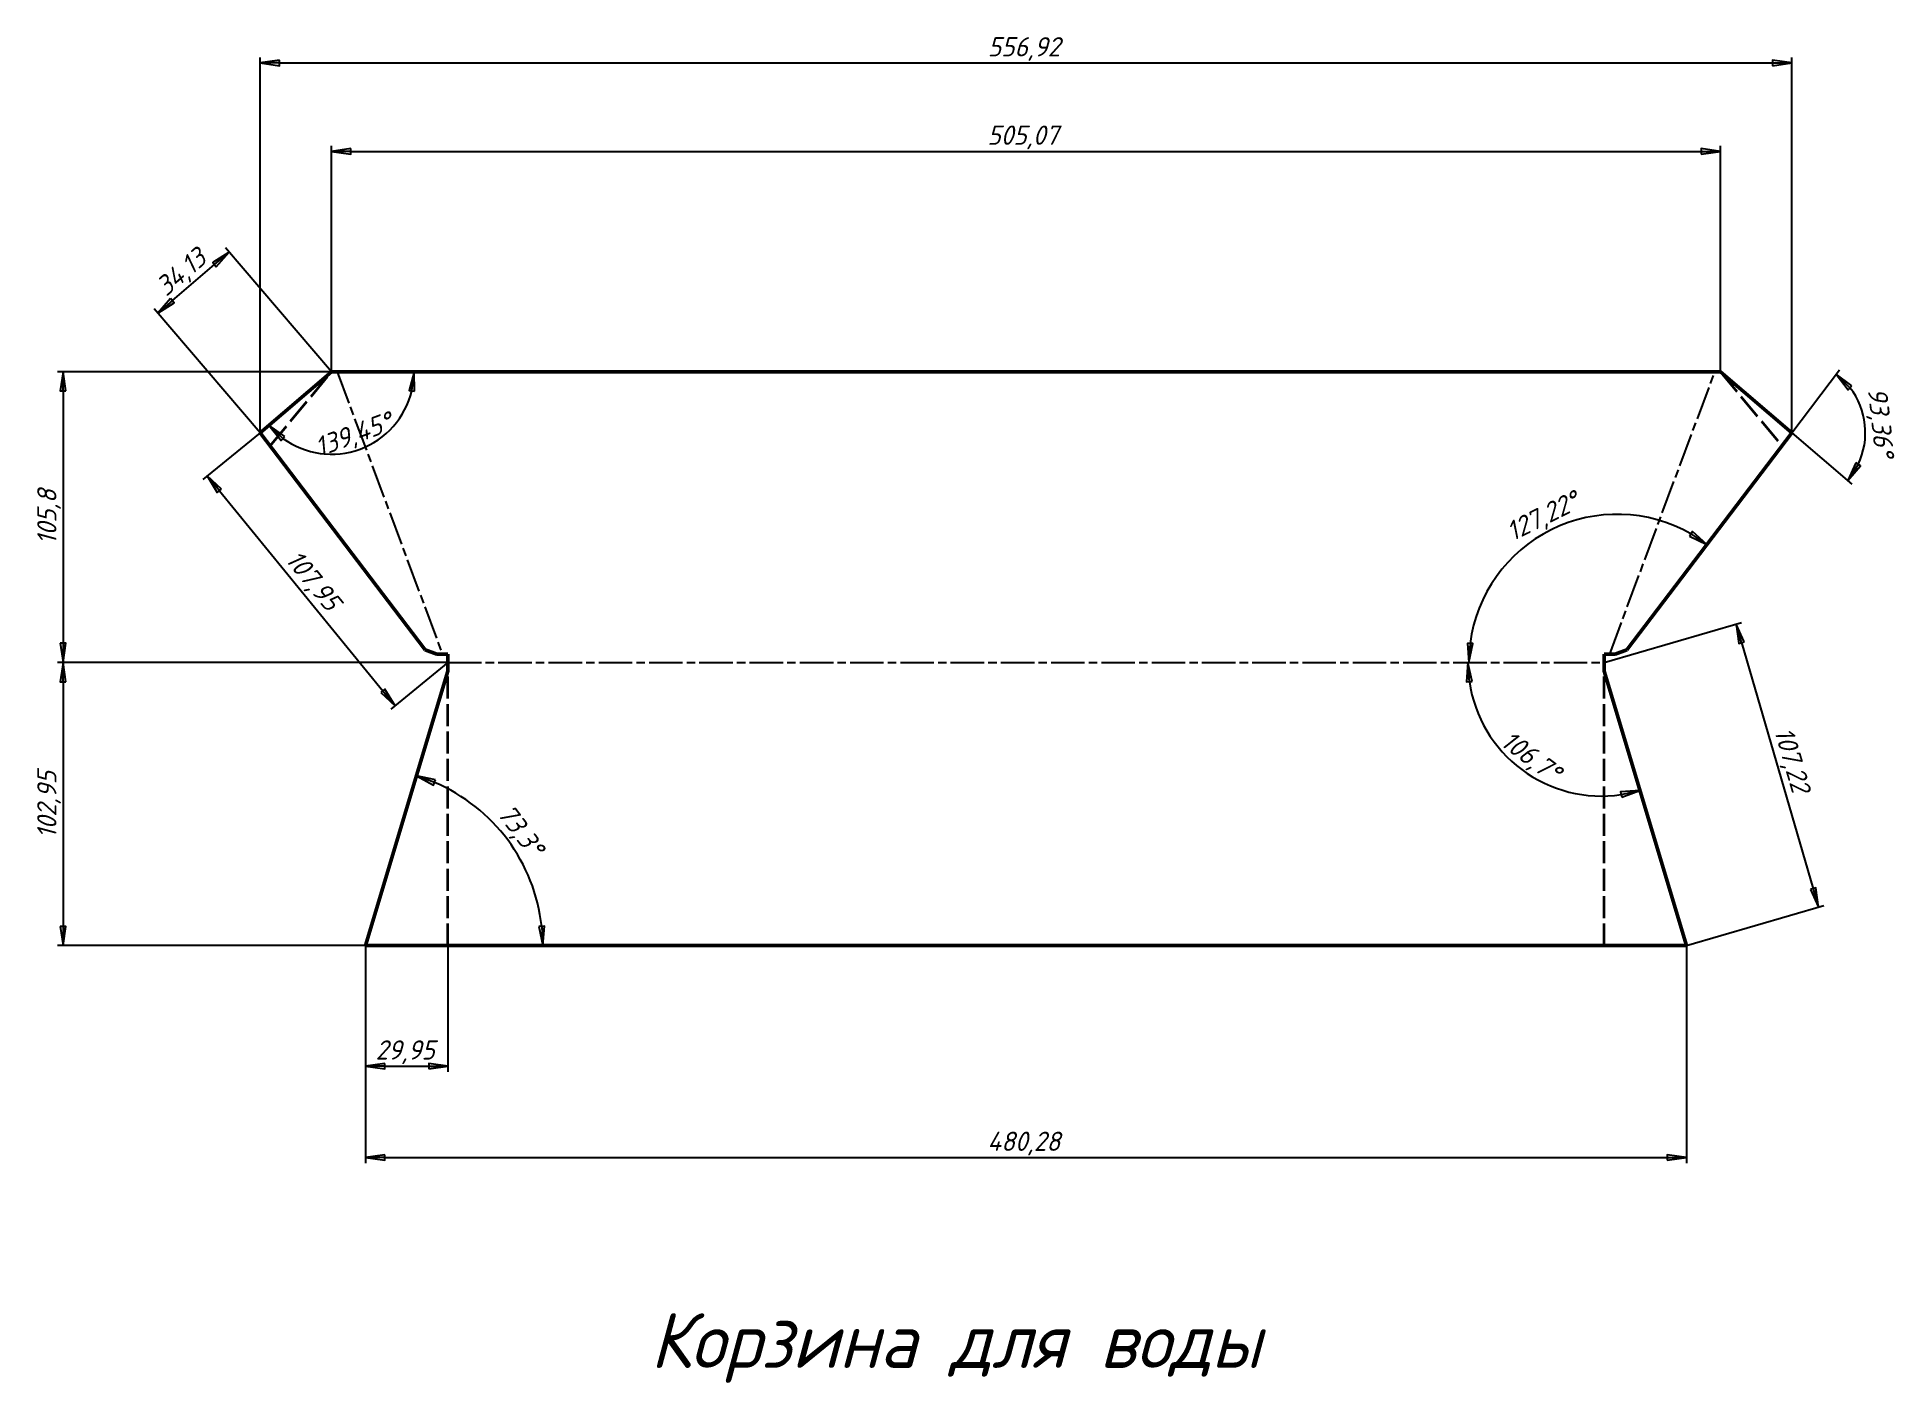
# Model space of a CAD drawing. Header units: millimetres. Extents: x 60 to 736, y 34 to 523.
import ezdxf

# ---------------------------------------------------------------- set-up
doc = ezdxf.new("R2010")
doc.units = ezdxf.units.MM
doc.header["$LTSCALE"] = 2
doc.linetypes.add('CHAIN', pattern=[0.7087, 0.4724, -0.0591, 0.1181, -0.0591])
doc.linetypes.add('DASHED', pattern=[0.2067, 0.1654, -0.0413])
for name, color, linetype, lineweight in [('Видимый контур (ГОСТ)', 7, 'Continuous', 50), ('Невидимый контур (ГОСТ)', 7, 'DASHED', 35), ('Обозначение (ГОСТ)', 7, 'Continuous', 25), ('Осевая линия сгиба (ГОСТ)', 7, 'CHAIN', 25), ('Размер (ГОСТ)', 7, 'Continuous', 25)]:
    doc.layers.add(name, color=color, linetype=linetype, lineweight=lineweight)
doc.styles.add('Обычный текст (ГОСТ)', font='GOST Common Italic.ttf')
doc.dimstyles.new('Обычный (ГОСТ)', dxfattribs={"dimscale": 2, "dimtxt": 3.5, "dimasz": 3.5, "dimexe": 1, "dimexo": 0, "dimgap": 0.5, "dimtad": 1, "dimrnd": 1e-08, "dimtxsty": 'Обычный текст (ГОСТ)', "dimblk": 'Filled-1', "dimcen": 0.09, "dimdle": 15, "dimclrd": 256, "dimclre": 256, "dimclrt": 256, "dimazin": 2, "dimtfac": 0.714286, "dimtdec": 3, "dimtmove": 0, "dimatfit": 3, "dimfxl": 1, "dimtolj": 1, "dimlwd": 25, "dimlwe": 25, "dimarcsym": 0})

# ---------------------------------------------------------------- blocks, each defined once
blk = doc.blocks.new('Filled-1')
at = {"color": 0}
for p, q in [((0, 0), (-1, 0.143)), ((-1, 0.143), (-1, -0.143)), ((-1, 0), (0, 0)), ((-1, -0.143), (0, 0))]:
    blk.add_line(p, q, dxfattribs=at)
at = {"color": 0, "flags": 128}
blk.add_lwpolyline([(-1, -0.143), (0, 0), (-1, 0.143), (-1, -0.143)], dxfattribs=at)
at = {"color": 0}
blk.add_solid([(-1, -0.143), (0, 0), (-1, 0.143), (-1, -0.143)], dxfattribs=at)
blk = doc.blocks.new('*D6')
at = {"layer": 'Defpoints', "color": 0, "linetype": 'Continuous', "transparency": 16777216}
for p in [(698.46, 513.66), (141.54, 379.18), (698.46, 379.17)]:
    blk.add_point(p, dxfattribs=at)
at = {"layer": 'Размер (ГОСТ)', "linetype": 'Continuous', "lineweight": 25, "transparency": 16777216}
for p, q in [((141.54, 379.18), (141.54, 515.66)), ((148.54, 513.66), (691.46, 513.66)), ((698.46, 379.17), (698.46, 515.66))]:
    blk.add_line(p, q, dxfattribs=at)
at = {"layer": 'Размер (ГОСТ)', "linetype": 'Continuous', "lineweight": 25, "transparency": 16777216, "xscale": 7, "yscale": 7, "zscale": 7, "rotation": 180}
blk.add_blockref('Filled-1', (141.54, 513.66), dxfattribs=at)
at = {"layer": 'Размер (ГОСТ)', "linetype": 'Continuous', "lineweight": 25, "transparency": 16777216, "xscale": 7, "yscale": 7, "zscale": 7}
blk.add_blockref('Filled-1', (698.46, 513.66), dxfattribs=at)
at = {"layer": 'Размер (ГОСТ)', "linetype": 'Continuous', "lineweight": 25, "transparency": 16777216, "insert": (406.1, 523.06), "char_height": 7, "attachment_point": 1, "style": 'Обычный текст (ГОСТ)'}
blk.add_mtext('\\A1;556,92', dxfattribs=at)
blk = doc.blocks.new('*D7')
at = {"layer": 'Defpoints', "color": 0, "linetype": 'Continuous', "transparency": 16777216}
for p in [(179.86, 192.62), (660.15, 192.62), (660.15, 115.54)]:
    blk.add_point(p, dxfattribs=at)
at = {"layer": 'Размер (ГОСТ)', "linetype": 'Continuous', "lineweight": 25, "transparency": 16777216}
for p, q in [((179.86, 192.62), (179.86, 113.54)), ((660.15, 192.62), (660.15, 113.54)), ((186.86, 115.54), (653.15, 115.54))]:
    blk.add_line(p, q, dxfattribs=at)
at = {"layer": 'Размер (ГОСТ)', "linetype": 'Continuous', "lineweight": 25, "transparency": 16777216, "xscale": 7, "yscale": 7, "zscale": 7, "rotation": 180}
blk.add_blockref('Filled-1', (179.86, 115.54), dxfattribs=at)
at = {"layer": 'Размер (ГОСТ)', "linetype": 'Continuous', "lineweight": 25, "transparency": 16777216, "xscale": 7, "yscale": 7, "zscale": 7}
blk.add_blockref('Filled-1', (660.15, 115.54), dxfattribs=at)
at = {"layer": 'Размер (ГОСТ)', "linetype": 'Continuous', "lineweight": 25, "transparency": 16777216, "insert": (405.93, 124.94), "char_height": 7, "attachment_point": 1, "style": 'Обычный текст (ГОСТ)'}
blk.add_mtext('\\A1;480,28', dxfattribs=at)
blk = doc.blocks.new('*D8')
at = {"layer": 'Defpoints', "color": 0, "linetype": 'Continuous', "transparency": 16777216}
for p in [(179.86, 192.62), (209.82, 192.62), (209.82, 148.76)]:
    blk.add_point(p, dxfattribs=at)
at = {"layer": 'Размер (ГОСТ)', "linetype": 'Continuous', "lineweight": 25, "transparency": 16777216}
for p, q in [((179.86, 192.62), (179.86, 146.76)), ((209.82, 192.62), (209.82, 146.76)), ((186.86, 148.76), (202.82, 148.76))]:
    blk.add_line(p, q, dxfattribs=at)
at = {"layer": 'Размер (ГОСТ)', "linetype": 'Continuous', "lineweight": 25, "transparency": 16777216, "xscale": 7, "yscale": 7, "zscale": 7, "rotation": 180}
blk.add_blockref('Filled-1', (179.86, 148.76), dxfattribs=at)
at = {"layer": 'Размер (ГОСТ)', "linetype": 'Continuous', "lineweight": 25, "transparency": 16777216, "xscale": 7, "yscale": 7, "zscale": 7}
blk.add_blockref('Filled-1', (209.82, 148.76), dxfattribs=at)
at = {"layer": 'Размер (ГОСТ)', "linetype": 'Continuous', "lineweight": 25, "transparency": 16777216, "insert": (183.5, 158.16), "char_height": 7, "attachment_point": 1, "style": 'Обычный текст (ГОСТ)'}
blk.add_mtext('\\A1;29,95', dxfattribs=at)
blk = doc.blocks.new('*D9')
at = {"layer": 'Defpoints', "color": 0, "linetype": 'Continuous', "transparency": 16777216}
for p in [(672.54, 481.51), (167.47, 401.37), (672.54, 401.37)]:
    blk.add_point(p, dxfattribs=at)
at = {"layer": 'Размер (ГОСТ)', "linetype": 'Continuous', "lineweight": 25, "transparency": 16777216}
for p, q in [((167.47, 401.37), (167.47, 483.51)), ((174.47, 481.51), (665.54, 481.51)), ((672.54, 401.37), (672.54, 483.51))]:
    blk.add_line(p, q, dxfattribs=at)
at = {"layer": 'Размер (ГОСТ)', "linetype": 'Continuous', "lineweight": 25, "transparency": 16777216, "xscale": 7, "yscale": 7, "zscale": 7, "rotation": 180}
blk.add_blockref('Filled-1', (167.47, 481.51), dxfattribs=at)
at = {"layer": 'Размер (ГОСТ)', "linetype": 'Continuous', "lineweight": 25, "transparency": 16777216, "xscale": 7, "yscale": 7, "zscale": 7}
blk.add_blockref('Filled-1', (672.54, 481.51), dxfattribs=at)
at = {"layer": 'Размер (ГОСТ)', "linetype": 'Continuous', "lineweight": 25, "transparency": 16777216, "insert": (405.95, 490.91), "char_height": 7, "attachment_point": 1, "style": 'Обычный текст (ГОСТ)'}
blk.add_mtext('\\A1;505,07', dxfattribs=at)
blk = doc.blocks.new('*D10')
at = {"layer": 'Defpoints', "color": 0, "linetype": 'Continuous', "transparency": 16777216}
for p in [(209.82, 295.57), (69.86, 192.62), (179.86, 192.62)]:
    blk.add_point(p, dxfattribs=at)
at = {"layer": 'Размер (ГОСТ)', "linetype": 'Continuous', "lineweight": 25, "transparency": 16777216}
for p, q in [((209.82, 295.57), (67.86, 295.57)), ((69.86, 288.57), (69.86, 199.62)), ((179.86, 192.62), (67.86, 192.62))]:
    blk.add_line(p, q, dxfattribs=at)
at = {"layer": 'Размер (ГОСТ)', "linetype": 'Continuous', "lineweight": 25, "transparency": 16777216, "xscale": 7, "yscale": 7, "zscale": 7}
for p, rotation in [((69.86, 295.57), 90), ((69.86, 192.62), 270)]:
    blk.add_blockref('Filled-1', p, dxfattribs=dict(at, rotation=rotation))
at = {"layer": 'Размер (ГОСТ)', "linetype": 'Continuous', "lineweight": 25, "transparency": 16777216, "insert": (60.46, 231.59), "char_height": 7, "attachment_point": 1, "rotation": 90, "style": 'Обычный текст (ГОСТ)'}
blk.add_mtext('\\A1;102,95', dxfattribs=at)
blk = doc.blocks.new('*D11')
at = {"layer": 'Defpoints', "color": 0, "linetype": 'Continuous', "transparency": 16777216}
for p in [(167.47, 401.37), (69.86, 295.57), (209.82, 295.57)]:
    blk.add_point(p, dxfattribs=at)
at = {"layer": 'Размер (ГОСТ)', "linetype": 'Continuous', "lineweight": 25, "transparency": 16777216}
for p, q in [((167.47, 401.37), (67.86, 401.37)), ((69.86, 394.37), (69.86, 302.57)), ((209.82, 295.57), (67.86, 295.57))]:
    blk.add_line(p, q, dxfattribs=at)
at = {"layer": 'Размер (ГОСТ)', "linetype": 'Continuous', "lineweight": 25, "transparency": 16777216, "xscale": 7, "yscale": 7, "zscale": 7}
for p, rotation in [((69.86, 401.37), 90), ((69.86, 295.57), 270)]:
    blk.add_blockref('Filled-1', p, dxfattribs=dict(at, rotation=rotation))
at = {"layer": 'Размер (ГОСТ)', "linetype": 'Continuous', "lineweight": 25, "transparency": 16777216, "insert": (60.46, 338.48), "char_height": 7, "attachment_point": 1, "rotation": 90, "style": 'Обычный текст (ГОСТ)'}
blk.add_mtext('\\A1;105,8', dxfattribs=at)
blk = doc.blocks.new('*D12')
at = {"layer": 'Defpoints', "color": 0, "linetype": 'Continuous', "transparency": 16777216}
for p in [(238.51, 219.27), (179.86, 192.62), (179.87, 192.64), (660.15, 192.62)]:
    blk.add_point(p, dxfattribs=at)
at = {"layer": 'Размер (ГОСТ)', "linetype": 'Continuous', "lineweight": 25, "transparency": 16777216}
blk.add_arc((179.86, 192.62), 64.41, 6.22959, 67.06934, dxfattribs=at)
at = {"layer": 'Размер (ГОСТ)', "linetype": 'Continuous', "lineweight": 25, "transparency": 16777216, "xscale": 7, "yscale": 7, "zscale": 7}
for p, rotation in [((198.37, 254.32), 160.1841364181586), ((244.28, 192.62), 273.1147953971769)]:
    blk.add_blockref('Filled-1', p, dxfattribs=dict(at, rotation=rotation))
at = {"layer": 'Размер (ГОСТ)', "linetype": 'Continuous', "lineweight": 25, "transparency": 16777216, "insert": (233.03, 244.82), "char_height": 7, "attachment_point": 1, "rotation": 306.64947, "style": 'Обычный текст (ГОСТ)'}
blk.add_mtext('\\A1;73,3°', dxfattribs=at)
blk = doc.blocks.new('*D13')
at = {"layer": 'Defpoints', "color": 0, "linetype": 'Continuous', "transparency": 16777216}
for p in [(167.46, 401.36), (167.47, 401.37), (171.55, 401.37), (165.92, 371.41)]:
    blk.add_point(p, dxfattribs=at)
at = {"layer": 'Размер (ГОСТ)', "linetype": 'Continuous', "lineweight": 25, "transparency": 16777216}
blk.add_arc((167.47, 401.37), 30, 233.9513, 346.60047, dxfattribs=at)
at = {"layer": 'Размер (ГОСТ)', "linetype": 'Continuous', "lineweight": 25, "transparency": 16777216, "xscale": 7, "yscale": 7, "zscale": 7}
for p, rotation in [((197.47, 401.37), 83.30023482224051), ((144.68, 381.87), 137.2515318596014)]:
    blk.add_blockref('Filled-1', p, dxfattribs=dict(at, rotation=rotation))
at = {"layer": 'Размер (ГОСТ)', "linetype": 'Continuous', "lineweight": 25, "transparency": 16777216, "insert": (160.63, 376.88), "char_height": 7, "attachment_point": 1, "rotation": 20.27588, "style": 'Обычный текст (ГОСТ)'}
blk.add_mtext('\\A1;139,45°', dxfattribs=at)
blk = doc.blocks.new('*D14')
at = {"layer": 'Defpoints', "color": 0, "linetype": 'Continuous', "transparency": 16777216}
for p in [(698.46, 379.17), (698.47, 379.19), (698.48, 379.16), (724.84, 374.78)]:
    blk.add_point(p, dxfattribs=at)
at = {"layer": 'Размер (ГОСТ)', "linetype": 'Continuous', "lineweight": 25, "transparency": 16777216}
for p, q in [((698.47, 379.19), (715.84, 402.05)), ((698.48, 379.16), (720.29, 360.48))]:
    blk.add_line(p, q, dxfattribs=at)
blk.add_arc((698.46, 379.17), 26.74, 334.46472, 37.73898, dxfattribs=at)
at = {"layer": 'Размер (ГОСТ)', "linetype": 'Continuous', "lineweight": 25, "transparency": 16777216, "xscale": 7, "yscale": 7, "zscale": 7}
for p, rotation in [((714.63, 400.46), 135.2605674488743), ((718.77, 361.78), 236.9431310841723)]:
    blk.add_blockref('Filled-1', p, dxfattribs=dict(at, rotation=rotation))
at = {"layer": 'Размер (ГОСТ)', "linetype": 'Continuous', "lineweight": 25, "transparency": 16777216, "insert": (733.01, 395.96), "char_height": 7, "attachment_point": 1, "rotation": 276.10185, "style": 'Обычный текст (ГОСТ)'}
blk.add_mtext('\\A1;93,36°', dxfattribs=at)
blk = doc.blocks.new('*D15')
at = {"layer": 'Defpoints', "color": 0, "linetype": 'Continuous', "transparency": 16777216}
for p in [(698.46, 379.17), (630.09, 349.29), (209.82, 295.57), (634.96, 295.57)]:
    blk.add_point(p, dxfattribs=at)
at = {"layer": 'Размер (ГОСТ)', "linetype": 'Continuous', "lineweight": 25, "transparency": 16777216}
blk.add_arc((634.96, 295.57), 53.94, 60.22251, 172.55964, dxfattribs=at)
at = {"layer": 'Размер (ГОСТ)', "linetype": 'Continuous', "lineweight": 25, "transparency": 16777216, "xscale": 7, "yscale": 7, "zscale": 7}
for p, rotation in [((667.59, 338.53), 326.5023322479242), ((581.02, 295.57), 266.2798204673205)]:
    blk.add_blockref('Filled-1', p, dxfattribs=dict(at, rotation=rotation))
at = {"layer": 'Размер (ГОСТ)', "linetype": 'Continuous', "lineweight": 25, "transparency": 16777216, "insert": (593.78, 345.84), "char_height": 7, "attachment_point": 1, "rotation": 26.39108, "style": 'Обычный текст (ГОСТ)'}
blk.add_mtext('\\A1;127,22°', dxfattribs=at)
blk = doc.blocks.new('*D16')
at = {"layer": 'Defpoints', "color": 0, "linetype": 'Continuous', "transparency": 16777216}
for p in [(209.82, 295.57), (629.26, 295.57), (589.77, 267.33), (660.15, 192.62)]:
    blk.add_point(p, dxfattribs=at)
at = {"layer": 'Размер (ГОСТ)', "linetype": 'Continuous', "lineweight": 25, "transparency": 16777216}
blk.add_arc((629.26, 295.57), 48.55, 188.26842, 278.43264, dxfattribs=at)
at = {"layer": 'Размер (ГОСТ)', "linetype": 'Continuous', "lineweight": 25, "transparency": 16777216, "xscale": 7, "yscale": 7, "zscale": 7}
for p, rotation in [((580.71, 295.57), 94.13421237552235), ((643.21, 249.07), 12.56685580910797)]:
    blk.add_blockref('Filled-1', p, dxfattribs=dict(at, rotation=rotation))
at = {"layer": 'Размер (ГОСТ)', "linetype": 'Continuous', "lineweight": 25, "transparency": 16777216, "insert": (596.25, 271.33), "char_height": 7, "attachment_point": 1, "rotation": 323.35053, "style": 'Обычный текст (ГОСТ)'}
blk.add_mtext('\\A1;106,7°', dxfattribs=at)
blk = doc.blocks.new('*D17')
at = {"layer": 'Defpoints', "color": 0, "linetype": 'Continuous', "transparency": 16777216}
for p in [(130.25, 444.88), (167.47, 401.37), (141.54, 379.18)]:
    blk.add_point(p, dxfattribs=at)
at = {"layer": 'Размер (ГОСТ)', "linetype": 'Continuous', "lineweight": 25, "transparency": 16777216}
for p, q in [((167.47, 401.37), (128.95, 446.4)), ((109.63, 427.24), (124.93, 440.33)), ((141.54, 379.18), (103.01, 424.21))]:
    blk.add_line(p, q, dxfattribs=at)
at = {"layer": 'Размер (ГОСТ)', "linetype": 'Continuous', "lineweight": 25, "transparency": 16777216, "xscale": 7, "yscale": 7, "zscale": 7}
for p, rotation in [((130.25, 444.88), 40.55176668177401), ((104.31, 422.69), 220.551766681774)]:
    blk.add_blockref('Filled-1', p, dxfattribs=dict(at, rotation=rotation))
at = {"layer": 'Размер (ГОСТ)', "linetype": 'Continuous', "lineweight": 25, "transparency": 16777216, "insert": (102.81, 433.78), "char_height": 7, "attachment_point": 1, "rotation": 40.55177, "style": 'Обычный текст (ГОСТ)'}
blk.add_mtext('\\A1;34,13', dxfattribs=at)
blk = doc.blocks.new('*D18')
at = {"layer": 'Defpoints', "color": 0, "linetype": 'Continuous', "transparency": 16777216}
for p in [(141.54, 379.18), (209.82, 295.57), (190.56, 279.85)]:
    blk.add_point(p, dxfattribs=at)
at = {"layer": 'Размер (ГОСТ)', "linetype": 'Continuous', "lineweight": 25, "transparency": 16777216}
for p, q in [((141.54, 379.18), (120.74, 362.2)), ((126.71, 358.04), (186.14, 285.27)), ((209.82, 295.57), (189.02, 278.58))]:
    blk.add_line(p, q, dxfattribs=at)
at = {"layer": 'Размер (ГОСТ)', "linetype": 'Continuous', "lineweight": 25, "transparency": 16777216, "xscale": 7, "yscale": 7, "zscale": 7}
for p, rotation in [((122.29, 363.46), 129.2346653080957), ((190.56, 279.85), 309.2346653080957)]:
    blk.add_blockref('Filled-1', p, dxfattribs=dict(at, rotation=rotation))
at = {"layer": 'Размер (ГОСТ)', "linetype": 'Continuous', "lineweight": 25, "transparency": 16777216, "insert": (155.8, 337.29), "char_height": 7, "attachment_point": 1, "rotation": 309.23467, "style": 'Обычный текст (ГОСТ)'}
blk.add_mtext('\\A1;107,95', dxfattribs=at)
blk = doc.blocks.new('*D19')
at = {"layer": 'Defpoints', "color": 0, "linetype": 'Continuous', "transparency": 16777216}
for p in [(630.19, 295.57), (708.16, 206.59), (660.15, 192.62)]:
    blk.add_point(p, dxfattribs=at)
at = {"layer": 'Размер (ГОСТ)', "linetype": 'Continuous', "lineweight": 25, "transparency": 16777216}
for p, q in [((630.19, 295.57), (680.12, 310.1)), ((680.16, 302.82), (706.2, 213.31)), ((660.15, 192.62), (710.08, 207.15))]:
    blk.add_line(p, q, dxfattribs=at)
at = {"layer": 'Размер (ГОСТ)', "linetype": 'Continuous', "lineweight": 25, "transparency": 16777216, "xscale": 7, "yscale": 7, "zscale": 7}
for p, rotation in [((678.2, 309.54), 106.22323761608), ((708.16, 206.59), 286.22323761608)]:
    blk.add_blockref('Filled-1', p, dxfattribs=dict(at, rotation=rotation))
at = {"layer": 'Размер (ГОСТ)', "linetype": 'Continuous', "lineweight": 25, "transparency": 16777216, "insert": (698.7, 272.72), "char_height": 7, "attachment_point": 1, "rotation": 286.22324, "style": 'Обычный текст (ГОСТ)'}
blk.add_mtext('\\A1;107,22', dxfattribs=at)

msp = doc.modelspace()

# ---------------------------------------------------------------- linework, layer by layer
at = {"layer": 'Видимый контур (ГОСТ)'}
for p, q in [((167.472, 401.371), (141.539, 379.182)), ((171.546, 401.371), (668.463, 401.371)), ((672.538, 401.371), (698.461, 379.17)), ((141.539, 379.182), (201.514, 300.22)), ((698.461, 379.17), (638.496, 300.22)), ((205.743, 298.681), (201.514, 300.22)), ((209.817, 298.681), (209.817, 292.458)), ((630.193, 292.458), (630.193, 298.681)), ((634.267, 298.681), (638.496, 300.22)), ((179.862, 192.622), (209.817, 292.458)), ((660.147, 192.622), (630.193, 292.458)), ((660.147, 192.622), (179.862, 192.622))]:
    msp.add_line(p, q, dxfattribs=at)
for points, knots in [([(167.472, 401.371), (168.054, 401.371), (168.637, 401.372), (169.219, 401.372), (169.606, 401.371), (169.995, 401.372), (170.383, 401.372), (170.771, 401.372), (171.158, 401.371), (171.546, 401.371)], [0, 0, 0, 0, 0.7479983, 0.7479983, 0.7479983, 1.2466638, 1.2466638, 1.2466638, 1.7453293, 1.7453293, 1.7453293, 1.7453293]), ([(668.463, 401.371), (668.851, 401.371), (669.239, 401.372), (669.627, 401.372), (670.015, 401.372), (670.403, 401.371), (670.791, 401.372), (671.373, 401.372), (671.955, 401.371), (672.538, 401.371)], [0, 0, 0, 0, 0.4986655, 0.4986655, 0.4986655, 0.997331, 0.997331, 0.997331, 1.7453293, 1.7453293, 1.7453293, 1.7453293]), ([(209.817, 298.681), (209.429, 298.681), (209.041, 298.681), (208.653, 298.681), (208.265, 298.681), (207.877, 298.681), (207.489, 298.681), (206.907, 298.681), (206.325, 298.681), (205.743, 298.681)], [0, 0, 0, 0, 0.4986655, 0.4986655, 0.4986655, 0.997331, 0.997331, 0.997331, 1.7453293, 1.7453293, 1.7453293, 1.7453293]), ([(634.267, 298.681), (633.685, 298.681), (633.102, 298.681), (632.521, 298.681), (632.133, 298.681), (631.744, 298.681), (631.356, 298.681), (630.968, 298.681), (630.581, 298.681), (630.193, 298.681)], [0, 0, 0, 0, 0.7479983, 0.7479983, 0.7479983, 1.2466638, 1.2466638, 1.2466638, 1.7453293, 1.7453293, 1.7453293, 1.7453293])]:
    msp.add_open_spline(points, degree=3, knots=knots, dxfattribs=at)
at = {"layer": 'Невидимый контур (ГОСТ)', "ltscale": 28.221254}
for p, q in [((145.181, 374.388), (167.472, 401.371)), ((672.538, 401.371), (694.829, 374.388))]:
    msp.add_line(p, q, dxfattribs=at)
at = {"layer": 'Невидимый контур (ГОСТ)', "ltscale": 24.150007}
for p, q in [((209.817, 192.622), (209.817, 292.458)), ((630.193, 192.622), (630.193, 292.458))]:
    msp.add_line(p, q, dxfattribs=at)
at = {"layer": 'Осевая линия сгиба (ГОСТ)', "ltscale": 12.886266}
for p, q in [((169.509, 401.372), (207.78, 298.681)), ((632.23, 298.681), (670.5, 401.372))]:
    msp.add_line(p, q, dxfattribs=at)
at = {"layer": 'Осевая линия сгиба (ГОСТ)'}
for p, q in [((207.78, 298.681), (207.78, 298.681)), ((632.23, 298.681), (632.23, 298.681))]:
    msp.add_line(p, q, dxfattribs=at)
at = {"layer": 'Осевая линия сгиба (ГОСТ)', "ltscale": 12.894899}
msp.add_line((209.817, 295.57), (630.193, 295.57), dxfattribs=at)

# ---------------------------------------------------------------- texts
at = {"layer": 'Обозначение (ГОСТ)', "insert": (283.348, 59), "char_height": 20, "width": 221.91507, "attachment_point": 1, "style": 'Обычный текст (ГОСТ)'}
msp.add_mtext('\\fGOST Common|b0|i1;\\H20.0000;Корзина для воды', dxfattribs=at)

# ---------------------------------------------------------------- dimensions: what is measured, and where the dimension line sits
at = {"layer": 'Размер (ГОСТ)', "linetype": 'Continuous', "lineweight": 25}
for base, p1, p2, angle, picture, middle in [((698.461, 513.664), (141.539, 379.182), (698.461, 379.17), 180, '*D6', (420, 513.664)), ((672.538, 481.514), (167.472, 401.371), (672.538, 401.371), 180, '*D9', (420.005, 481.514)), ((130.246, 444.878), (141.539, 379.182), (167.472, 401.371), 220.551767, '*D17', (117.279, 433.784)), ((69.862, 295.57), (167.472, 401.371), (209.817, 295.57), 90, '*D11', (69.862, 348.47)), ((190.565, 279.849), (141.539, 379.182), (209.817, 295.57), 129.234665, '*D18', (156.426, 321.655)), ((708.156, 206.591), (630.193, 295.57), (660.147, 192.622), 106.223238, '*D19', (693.179, 258.065)), ((69.862, 192.622), (209.817, 295.57), (179.862, 192.622), 90, '*D10', (69.862, 244.096)), ((660.1473, 115.5445), (179.8624, 192.622), (660.1473, 192.622), 180, '*D7', (420.0048, 115.5445)), ((209.8167, 148.7638), (179.8624, 192.622), (209.8167, 192.622), 180, '*D8', (194.8395, 148.7638))]:
    dim = msp.add_linear_dim(base=base, p1=p1, p2=p2, angle=angle, dimstyle='Обычный (ГОСТ)', override={"dimgap": 0.5, "dimdec": 2, "dimtol": 0, "dimlim": 0, "dimtp": 0, "dimtm": 0, "dimtdec": 3, "dimtofl": 0, "dimatfit": 1}, dxfattribs=at)
    dim.commit()
    dim.dimension.update_dxf_attribs({"geometry": picture, "text_midpoint": middle, "dimtype": 160})
for base, center, p1, p2, override, picture, middle in [((165.920091, 371.411612), (167.472124, 401.371438), (167.456927, 401.358435), (171.546284, 401.371438), {"dimgap": 0.5, "dimse1": 1, "dimse2": 1, "dimadec": 2, "dimtol": 0, "dimlim": 0, "dimtp": 0, "dimtm": 0, "dimtdec": 2}, '*D13', (177.868349, 373.230392)), ((724.83506, 374.7758), (698.46052, 379.16963), (698.47571, 379.15662), (698.47262, 379.18556), {"dimgap": 0.5, "dimadec": 2, "dimtol": 0, "dimlim": 0, "dimtp": 0, "dimtm": 0, "dimtdec": 2}, '*D14', (725.04707, 382.01178)), ((630.086, 349.291), (634.964, 295.57), (698.461, 379.17), (209.817, 295.57), {"dimgap": 0.5, "dimse1": 1, "dimse2": 1, "dimadec": 2, "dimtol": 0, "dimlim": 0, "dimtp": 0, "dimtm": 0, "dimtdec": 2}, '*D15', (610.986, 343.89)), ((589.768, 267.331), (629.259, 295.57), (209.817, 295.57), (660.147, 192.622), {"dimgap": 0.5, "dimse1": 1, "dimse2": 1, "dimadec": 2, "dimtol": 0, "dimlim": 0, "dimtp": 0, "dimtm": 0, "dimtdec": 2}, '*D16', (600.28, 256.619)), ((238.50711, 219.265174), (179.862357, 192.622025), (660.147275, 192.622025), (179.868105, 192.641181), {"dimgap": 0.5, "dimse1": 1, "dimse2": 1, "dimadec": 2, "dimtol": 0, "dimlim": 0, "dimtp": 0, "dimtm": 0, "dimtdec": 2}, '*D12', (231.54125, 231.071427))]:
    dim = msp.add_angular_dim_3p(base=base, center=center, p1=p1, p2=p2, dimstyle='Обычный (ГОСТ)', override=override, dxfattribs=at)
    dim.commit()
    dim.dimension.update_dxf_attribs({"geometry": picture, "text_midpoint": middle, "dimtype": 165})

doc.saveas('drawing.dxf')
